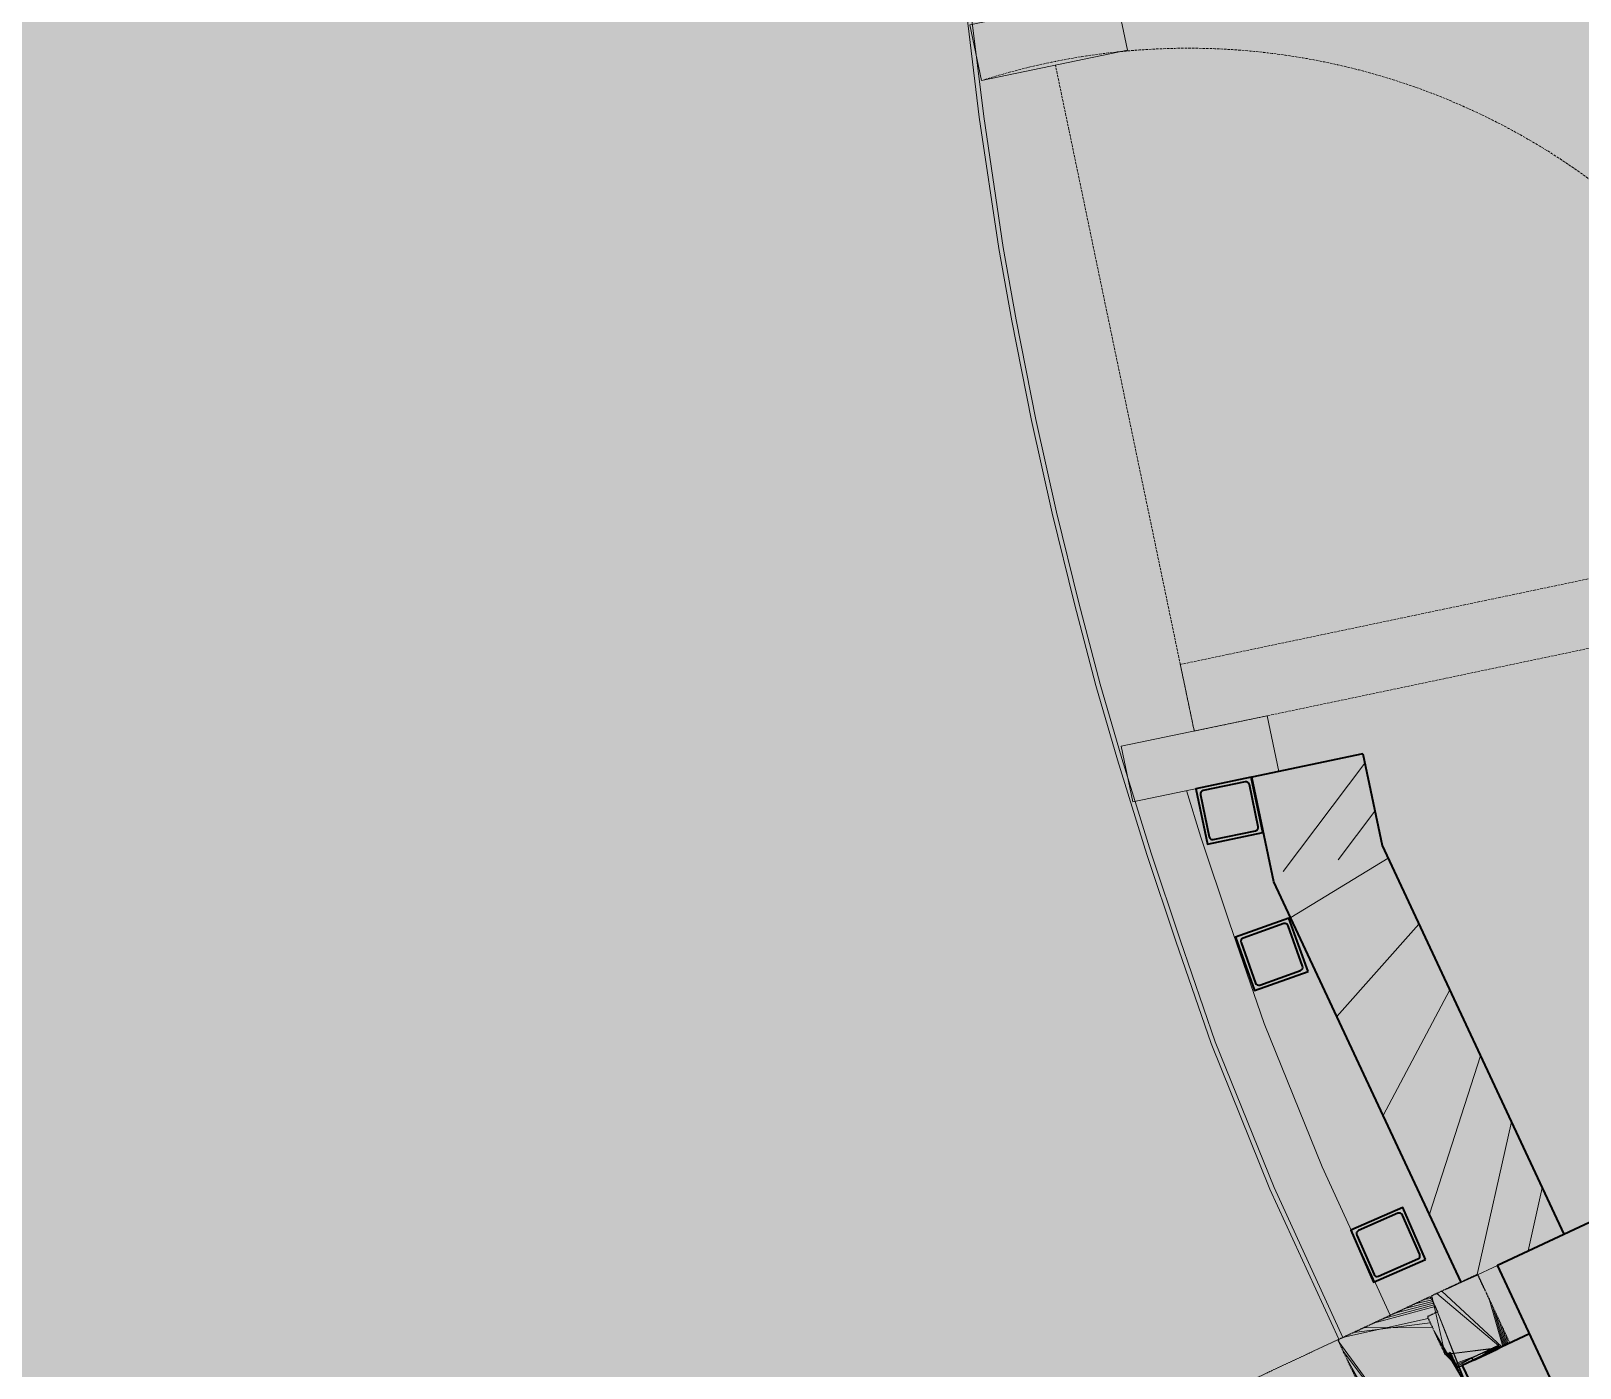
# Model space of a CAD drawing. Header units: millimetres. Extents: x 833941507 to 1669051331, y 817666127 to 1636299673.
# Drawn here: x 834547049 to 834548415, y 817978739 to 817979918 of the extents above; entities that cross this region are included whole.
import ezdxf

# ---------------------------------------------------------------- set-up
doc = ezdxf.new("R2010")
doc.units = ezdxf.units.MM
doc.header["$LTSCALE"] = 3
doc.linetypes.add('DASH', pattern=[0.35, 0.25, -0.1])
doc.linetypes.add('HIDDEN', pattern=[0.375, 0.25, -0.125])
for name, color, linetype, lineweight in [('Hatch (LTC&CB)', 252, 'Continuous', 35), ('UAJ-22INWA', 6, 'Continuous', 35), ('UAJ-22INWA-a', 1, 'Continuous', 13), ('UAJ-22INWA-h', 251, 'Continuous', 9), ('UAJ-23FLOR-h', 251, 'Continuous', 9), ('UAJ-42INFI', 1, 'Continuous', 18)]:
    doc.layers.add(name, color=color, linetype=linetype, lineweight=lineweight)
doc.layers.add('UAJ-00ANNO-y', color=7, linetype='DASH', lineweight=15, true_color=0x999999)
doc.layers.add('UAJ-00XREF', color=7, linetype='Continuous')
doc.layers.add('UAJ-28STRU-a', color=8, linetype='HIDDEN')
doc.layers.add('UAJ-22INWA-$', color=32, linetype='Continuous', plot=False)

# ---------------------------------------------------------------- blocks, each defined once
blk = doc.blocks.new('GBP-LTC-LB01')
at = {"layer": 'UAJ-23FLOR-h'}
h = blk.add_hatch(dxfattribs=at)
h.set_pattern_fill('EARTH,_O', color=256, scale=180, angle=45.00000010501341)
h.set_pattern_definition([(48.99890852053534, (834576001.761157, 818046085.3420337), (-112.7268618952272, 1612.510668059984), [1143, -1143]), (48.99890852053534, (834575678.2791204, 818046366.5514973), (-112.7268618952272, 1612.510668059984), [1143, -1143]), (48.99890852053534, (834575354.7970834, 818046647.760961), (-112.7268618952272, 1612.510668059984), [1143, -1143]), (138.9989085205353, (834575340.7062259, 818046849.3247945), (-1612.510668059984, -112.7268618952272), [1143, -1143]), (138.9989085205353, (834575621.9156895, 818047172.8068315), (-1612.510668059984, -112.7268618952272), [1143, -1143]), (138.9989085205353, (834575903.1251531, 818047496.2888683), (-1612.510668059984, -112.7268618952272), [1143, -1143])])
h.paths.add_polyline_path([(834572173.0526648, 818200349.1682475), (834310583.7401848, 818182062.0839702), (834331502.2393942, 817882831.6918911), (834364939.6873164, 817885169.2259957), (834473095.7001734, 818011283.5998719), (834480533.7001572, 818020120.3998857), (834485095.050147, 818025709.5498941), (834491375.7001324, 818033618.9999057), (834497063.4001188, 818041012.999916), (834493145.8001142, 818043678.6999089), (834512788.5000582, 818074029.2499447), (834518712.4500408, 818083675.2499557), (834526231.3000174, 818096325.0999695), (834534646.0499907, 818111073.0499848), (834545955.9999523, 818131981.3000056), (834557204.5999117, 818154198.8000262), (834564039.9998856, 818168496.8000388), (834570941.1648417, 818183576.4266495), (834578367.7999997, 818200696.3)])
h.paths.add_polyline_path([(834382131.3063979, 817956469.9755309), (834418268.7298656, 817958996.0684958), (834422062.4129677, 817963855.9029621), (834428403.0430198, 817964299.3786768), (834467239.2037573, 818010695.5815835), (834466445.2064853, 818021738.794587), (834476097.7213831, 818035709.0329579), (834485267.1005058, 818048983.1978921), (834487014.8928652, 818051460.4309663), (834497268.3342452, 818067303.4232484), (834492893.3757939, 818129890.0851053), (834448056.5937514, 818126755.6608665), (834416896.5816393, 818105052.1136897), (834382061.3702741, 818080788.9948437), (834386167.4497714, 818022059.1642565), (834377588.3843737, 818021459.4669156)], flags=16)
edge = h.paths.add_edge_path(flags=16)
edge.add_line((834540292.2872467, 818142076.0699883), (834533466.3205868, 818141614.1342163))
edge.add_line((834533466.3205867, 818141614.1342163), (834523258.01233, 818143862.7104174))
edge.add_line((834523258.01233, 818143862.7104174), (834525896.867722, 818155838.9349334))
edge.add_arc((834558382.4304729, 818267025.4493066), 115835.0239163238, 237.2183980957774, 253.7131265722631, ccw=False)
edge.add_line((834495664.9154892, 818169638.2526121), (834498267.5884769, 818132356.9750829))
edge.add_line((834498267.5884771, 818132356.9750829), (834496346.4194225, 818130135.0090942))
edge.add_line((834496346.4194226, 818130135.0090942), (834492879.879452, 818129892.6713651))
edge.add_line((834492879.8794518, 818129892.6713651), (834494229.5832878, 818110587.6218635))
edge.add_line((834494229.5832882, 818110587.6218635), (834496326.133695, 818110708.3844534))
edge.add_line((834496326.1336946, 818110708.3844534), (834498420.2073777, 818080753.5549031))
edge.add_line((834498420.2073779, 818080753.5549031), (834498046.1188868, 818080727.4032354))
edge.add_line((834498046.118887, 818080727.4032354), (834498254.5151165, 818077746.3837949))
edge.add_line((834498254.5151162, 818077746.3837949), (834503061.0860548, 818078082.4001414))
edge.add_line((834503061.0860548, 818078082.4001414), (834504979.5219883, 818081212.101532))
edge.add_line((834504979.5219884, 818081212.101532), (834509429.0185915, 818088470.9260026))
edge.add_line((834509429.0185914, 818088470.9260026), (834515217.1570119, 818097913.5886871))
edge.add_line((834515217.157012, 818097913.5886871), (834526067.4346461, 818116415.5426326))
edge.add_line((834526067.4346461, 818116415.5426326), (834532489.1994565, 818127888.6839589))
edge.add_line((834532489.1994562, 818127888.6839589), (834534830.89787, 818132146.3035389))
edge.add_line((834534830.8978701, 818132146.3035389), (834540292.2872465, 818142076.0699883))
h = blk.add_hatch(dxfattribs=at)
h.set_pattern_fill('EARTH,_O', color=256, scale=180, angle=45.00000010501341)
h.set_pattern_definition([(45.00000010501341, (-1082349.699177861, 54794.90315568447), (-2.96267069188616e-06, 1616.446101792448), [1143, -1143]), (45.00000010501341, (-1082652.782822503, 55097.98679921505), (-2.96267069188616e-06, 1616.446101792448), [1143, -1143]), (45.00000010501341, (-1082955.866467144, 55401.07044274564), (-2.96267069188616e-06, 1616.446101792448), [1143, -1143]), (135.0000001050134, (-1082955.866467515, 55603.12620546969), (-1616.446101792448, -2.96267069188616e-06), [1143, -1143]), (135.0000001050134, (-1082652.782823984, 55906.20985011128), (-1616.446101792448, -2.96267069188616e-06), [1143, -1143]), (135.0000001050134, (-1082349.699180454, 56209.29349475286), (-1616.446101792448, -2.96267069188616e-06), [1143, -1143])])
h.paths.add_polyline_path([(834669469.2548146, 818015499.1701102), (834651080.8176275, 818014213.7929552), (834651091.333055, 818014066.030459), (834669479.7621983, 818015351.5226754)], flags=16)
edge = h.paths.add_edge_path()
edge.add_arc((834611763.613195, 818123015.0723449), 22001.28373588376, 94.00071865262937, 118.6886834190998)
edge.add_line((834601201.8916234, 818142315.5004095), (834593918.3367147, 818141228.3801512))
edge.add_arc((834611768.400262, 818123014.0298539), 25502.69251264854, 93.99715914630349, 134.4212748451599, ccw=False)
edge.add_line((834609990.6837641, 818148454.6872638), (834618164.3568528, 818149025.8389109))
edge.add_line((834618164.3568528, 818149025.8389109), (834618408.292444, 818145534.9100552))
edge.add_line((834618408.292444, 818145534.9100552), (834616365.4114578, 818145392.1596863))
edge.add_line((834616365.4114578, 818145392.1596863), (834616609.385029, 818141900.6873076))
edge.add_line((834616609.385029, 818141900.6873076), (834611621.5474902, 818141552.1522465))
edge.add_line((834611621.5474902, 818141552.1522465), (834611377.6128702, 818145043.0672039))
edge.add_line((834611377.6128702, 818145043.0672039), (834610228.6059371, 818144962.7428077))
h.paths.add_polyline_path([(834673232.9366938, 818197365.8783082), (834607546.4897544, 818192773.8917836), (834599172.4998745, 818174435.3001034), (834588349.0999149, 818152374.5000834), (834578621.5499489, 818133890.6500655), (834568418.2999822, 818115665.3000468), (834556456.700019, 818095618.300025), (834546606.4000474, 818080041.600007), (834532219.3000866, 818058623.7499806), (834523692.1501086, 818046595.7499651), (834515683.5001286, 818035708.4999502), (834508244.2001468, 818025929.8999366), (834500656.3001646, 818016266.0999228), (834489786.8001888, 818002934.0999027), (834483448.3002025, 817995421.2998908), (834478637.6002128, 817989841.6998823), (834458453.7502539, 817967379.2998452), (834441506.4997879, 817949096.357832), (834383075.7479855, 817886437.0757562), (834482026.687943, 817893354.5055006), (834551919.0356153, 817920008.6018127), (834634905.1297382, 817930637.1330649), (834634022.9972101, 817939309.3515325), (834633770.0685325, 817941795.8857912), (834633577.6912351, 817943687.0236263), (834508697.0405153, 817930983.6118022), (834507053.464672, 817930191.4384525), (834506409.4608335, 817939426.9553951), (834507656.9383341, 817945566.7269546), (834503417.0808368, 818006767.0327235), (834503064.3680854, 818011762.6720035), (834514052.9096247, 818025791.9353799), (834520784.6504849, 818034889.3491884), (834526318.8615147, 818042436.9444461), (834532381.6860782, 818050705.6283545), (834536345.7196504, 818056472.6778568), (834542258.4127678, 818065225.6191521), (834550405.86193, 818077286.9078631), (834561578.9964366, 818095001.9633045), (834574522.6610527, 818117080.0346472), (834587768.8781933, 818140310.2095475), (834609774.1305691, 818143594.9757913), (834610001.9653326, 818140335.8947712), (834634252.5395212, 818142031.4686226), (834636806.8958616, 818105492.469254), (834642791.4816118, 818105913.7478601), (834646278.5594581, 818056032.5832597), (834640293.170484, 818055614.1586573), (834643382.3380679, 818011424.9081372), (834641138.4146172, 818011267.9554363), (834645775.7848747, 817944927.8676329), (834639048.3570181, 817944243.5239328), (834640362.1165634, 817931328.1108725), (834651070.3910474, 817932706.91456), (834650587.6677916, 817936476.1291044), (834685105.7378002, 817940896.8578628), (834685588.4610578, 817937127.6433052), (834691373.7890701, 817937868.5701854)])
at = {"layer": 'UAJ-22INWA'}
for p, q in [((834548370.0403752, 817978769.2153255), (834548310.7440255, 817978741.4736595)), ((834548310.7440255, 817978741.4736595), (834548341.4736266, 817978676.3602979))]:
    blk.add_line(p, q, dxfattribs=at)
blk = doc.blocks.new('*U1045')
at = {"layer": 'UAJ-22INWA'}
for p, q in [((1.621761257034777e-07, -480.9069446358332), (2.213658660756792e-07, 393.0466343947215)), ((200.0000003256741, 393.0466340714042), (200.0000003435958, -429.735849595624))]:
    blk.add_line(p, q, dxfattribs=at)
blk.add_lwpolyline([(3.827446874993257e-06, 393.0466341243609), (200.0000041850748, 393.0466341482024)], dxfattribs=at)
at = {"layer": 'UAJ-22INWA-$'}
blk.add_lwpolyline([(2.860531367332442e-08, -739.9605800915269), (3.703774780206004e-07, 393.0466344058077), (200.0000002511683, 393.0466341673891), (200.0000003862332, -739.9605799723176)], close=True, dxfattribs=at)
blk = doc.blocks.new('GBP-STR-B01-L2')
at = {"layer": 'UAJ-22INWA', "rotation": 115.0724390229805}
blk.add_blockref('*U1045', (834548782.4118863, 817978815.3064722), dxfattribs=at)
blk = doc.blocks.new('*U1179')
at = {"layer": 'UAJ-22INWA-h'}
h = blk.add_hatch(dxfattribs=at)
h.set_pattern_fill('LOOF', color=256, scale=2, style=0)
h.set_pattern_definition([(45, (-29781.88201405762, -12480.71276429714), (-9.999999558955615, 9.999999558955617), []), (135, (-29781.88201405762, -12480.71276429714), (-9.999999558955617, -9.999999558955615), [])])
h.paths.add_polyline_path([(2205.552846304127, 39.99999988079048), (2205.552846304124, 0.9999998807886641), (2204.552846304124, -1.192113359138602e-07), (2146.552672512139, -1.192095169244567e-07), (2145.552672512139, 0.9999998807904831), (2145.552672512139, 36.99999988078866), (2135.552672512139, 36.99999988079048), (2135.552672512135, 32.4999998807923), (2135.052672512135, 31.9999998807923), (2131.052672512139, 31.99999988079412), (2130.552672512139, 32.49999988079412), (2130.552672512139, 59.99999988078866), (2120.552846304127, 59.99999988079048), (2120.552846304124, 55.49999988078866), (2120.052846304124, 54.99999988078866), (2116.052846304124, 54.99999988079048), (2115.552846304124, 55.49999988079048), (2115.552846304127, 137.9999998807887), (2116.552846304127, 138.9999998807887), (2204.552846304127, 138.9999998807887), (2205.552846304127, 137.9999998807887), (2205.552846304127, 123.9999998807905), (2195.552846304127, 123.9999998807905), (2195.552846304127, 86.99999988079048), (2200.552846304127, 86.99999988079048), (2200.552846304127, 39.99999988079048)])
h = blk.add_hatch(dxfattribs=at)
h.set_pattern_fill('LOOF', color=256, scale=2, style=0)
h.set_pattern_definition([(45, (-29691.88201405762, -12480.71276429714), (-9.999999558955615, 9.999999558955617), []), (135, (-29691.88201405762, -12480.71276429714), (-9.999999558955617, -9.999999558955615), [])])
h.paths.add_polyline_path([(2251.552846304127, 72.99999988079048), (2251.552846304124, 137.9999998807905), (2250.552846304124, 138.9999998807905), (2206.552846304127, 138.9999998807887), (2205.552846304127, 137.9999998807887), (2205.552846304127, 123.9999998807905), (2195.552846304127, 123.9999998807905), (2195.552846304127, 86.99999988079048), (2200.552846304127, 86.99999988079048), (2200.552846304127, 72.99999988079048), (2201.552846304127, 71.99999988079048), (2215.552846304127, 71.99999988079048), (2215.552846304127, 74.49999988079048), (2241.552846304127, 74.49999988079048), (2241.552846304127, 71.99999988079048), (2250.552846304127, 71.99999988079048)])
h = blk.add_hatch(dxfattribs=at)
h.set_pattern_fill('AFWERK', color=256, scale=1.5, style=0)
h.set_pattern_definition([(135, (2216.052846304127, 71.49999988079048), (1.500000039909359, 1.500000039909359), []), (45.00000000000001, (2216.052846304127, 71.49999988079048), (1.500000039909359, -1.500000039909359), [])])
h.paths.add_polyline_path([(2241.052846304127, 71.49999988079048), (2216.052846304127, 71.49999988079048), (2216.052846304127, 74.49999988079048), (2241.052846304127, 74.49999988079048)])
at = {"layer": 'UAJ-00ANNO-y'}
blk.add_line((88.99999999999636, 138.9999999999998), (2116.552846304127, 138.9999998807905), dxfattribs=at)
at = {"layer": 'UAJ-22INWA-h'}
blk.add_lwpolyline([(2241.052846304127, 71.49999988079048), (2216.052846304127, 71.49999988079048), (2216.052846304127, 74.49999988079048), (2241.052846304127, 74.49999988079048)], close=True, dxfattribs=at)
at = {"layer": 'UAJ-28STRU-a'}
blk.add_lwpolyline([(2115.552846304124, 55.49999988079048), (2115.552846304127, 137.9999998807887), (2116.552846304127, 138.9999998807887), (2204.552846304127, 138.9999998807887), (2205.552846304127, 137.9999998807887), (2205.552846304127, 123.9999998807905), (2195.552846304127, 123.9999998807905), (2195.552846304127, 86.99999988079048), (2200.552846304127, 86.99999988079048), (2200.552846304127, 39.99999988079048)], dxfattribs=at)
blk.add_lwpolyline([(2251.552846304127, 72.99999988079048), (2251.552846304124, 137.9999998807905), (2250.552846304124, 138.9999998807905), (2206.552846304127, 138.9999998807887), (2205.552846304127, 137.9999998807887), (2205.552846304127, 123.9999998807905), (2195.552846304127, 123.9999998807905), (2195.552846304127, 86.99999988079048), (2200.552846304127, 86.99999988079048), (2200.552846304127, 72.99999988079048), (2201.552846304127, 71.99999988079048), (2215.552846304127, 71.99999988079048), (2215.552846304127, 74.49999988079048), (2241.552846304127, 74.49999988079048), (2241.552846304127, 71.99999988079048), (2250.552846304127, 71.99999988079048)], close=True, dxfattribs=at)
blk = doc.blocks.new('*U1272')
at = {"layer": 'UAJ-22INWA-h'}
h = blk.add_hatch(color=256, dxfattribs=at)
h.dxf.hatch_style = 1
h.paths.add_polyline_path([(-1.836970186292304e-15, -9.999999932341169), (50.00000013692552, -9.999999932341169), (50.00000013692552, 39.99999999999272), (0, 40)])
edge = h.paths.add_edge_path(flags=16)
edge.add_line((6.000000000058206, -6.999999932341169), (44.00000013698373, -6.999999932348445))
edge.add_arc((44.00000013694863, -3.999999932371553), 2.999999999976892, 270.0000000006704, 360.0000000007193)
edge.add_line((47.00000013692552, -3.999999932333893), (47.00000013692552, 34))
edge.add_arc((44.00000013692205, 34.00000000000381), 3.000000000003467, 359.9999999999273, 449.9999999999338)
edge.add_line((44.00000013692552, 37.00000000000728), (6.000000000058208, 36.99999999999272))
edge.add_arc((6.000000000026295, 33.99999999996643), 3.000000000026297, 89.99999999939051, 179.9999999994978)
edge.add_line((3, 33.99999999999272), (2.999999999999998, -3.999999932348445))
edge.add_arc((6.000000000026762, -3.999999932314405), 3.000000000026763, 180.0000000006501, 270.0000000006006)
at = {"layer": 'UAJ-22INWA'}
blk.add_lwpolyline([(-1.836970186292304e-15, -9.999999932341169), (50.00000013692552, -9.999999932341169), (50.00000013692552, 39.99999999999272), (0, 40)], close=True, dxfattribs=at)
blk.add_lwpolyline([(6.000000000058206, -6.999999932341169), (44.00000013698373, -6.999999932348445, 0.4142135623733451), (47.00000013692552, -3.999999932333893), (47.00000013692552, 34, 0.414213562373128), (44.00000013692552, 37.00000000000728), (6.000000000058208, 36.99999999999272, 0.4142135623736437), (3, 33.99999999999272), (2.999999999999998, -3.999999932348445, 0.4142135623728417)], format="xyb", close=True, dxfattribs=at)
blk = doc.blocks.new('*U1278')
at = {"layer": 'UAJ-22INWA-h'}
h = blk.add_hatch(dxfattribs=at)
h.set_pattern_fill('ANSI31', color=256, scale=20)
h.set_pattern_definition([(45, (-100.050563019777, 1212.990977958299), (-44.90128060534576, 44.90128060534577), [])])
h.paths.add_polyline_path([(-1.863098475496372e-07, 1062.878269649766), (2.801281482334161e-07, 1150.112709354452), (99.94943728574172, 1150.112709056398), (99.94943729614089, 1062.878269709341)])
at = {"layer": 'UAJ-22INWA'}
for p, q in [((99.94943735960116, 1157.341862294333), (99.94943728123972, 1062.878269644309)), ((-3.729823560550491e-08, 1062.878269674088), (1.313780786102847e-07, 1145.724757316511))]:
    blk.add_line(p, q, dxfattribs=at)
blk.add_lwpolyline([(-1.863098475496372e-07, 1062.878269649766), (99.94943729614089, 1062.878269613973)], dxfattribs=at)
blk = doc.blocks.new('*U1279')
at = {"layer": 'UAJ-22INWA-h'}
h = blk.add_hatch(dxfattribs=at)
h.set_pattern_fill('ANSI31', color=256, scale=20)
h.set_pattern_definition([(45, (-100.0505629995001, 1042.89640195419), (-44.90128060534576, 44.90128060534577), [])])
h.paths.add_polyline_path([(-1.582306765612884e-07, 827.332955202731), (2.723258205605816e-07, 1215.563447797377), (99.9494372779394, 1215.563447499324), (99.94943732422006, 827.3329552623056)])
at = {"layer": 'UAJ-22INWA'}
for p, q in [((-9.82137928223347e-09, 837.4381184654326), (1.233142086261734e-07, 1215.563447609912)), ((99.94943735244516, 1215.563447307033), (99.94943730944625, 825.9084046597189))]:
    blk.add_line(p, q, dxfattribs=at)
blk = doc.blocks.new('3A35X-MADL-P-LT-B01-0')
at = {"layer": 'UAJ-00ANNO-y', "ltscale": 3}
blk.add_line((834548074.3066802, 817979300.8420063), (834547951.9435122, 817979888.2315735), dxfattribs=at)
blk.add_lwpolyline([(834548062.0207485, 817979359.6063908), (834548074.3474388, 817979300.8589761), (834548655.9311371, 817979422.889908), (834548643.6044482, 817979481.6373221)], close=True, dxfattribs=at)
blk.add_arc((834548069.3345896, 817979304.7039376), 598.3840178377187, 11.3913050746493, 107.7640785698852, dxfattribs=at)
at = {"layer": 'UAJ-42INFI'}
for points in [[(834547873.7787312, 817979932.5394455), (834547884.8052397, 817979842.250622), (834547901.9942051, 817979726.5833416), (834547913.4946839, 817979662.8115625), (834547930.8682947, 817979574.9003613), (834547949.0334002, 817979493.0321888), (834547968.654403, 817979413.0339397), (834547987.5357358, 817979341.039062), (834548006.7944145, 817979275.4555275), (834548032.6574088, 817979192.1112081), (834548058.0944266, 817979115.6173948), (834548089.1736941, 817979025.426969), (834548141.1238762, 817978896.9010863), (834548201.7474864, 817978764.4498568)], [(834547877.7562289, 817979932.9670541), (834547888.7694358, 817979842.7871468), (834547905.941673, 817979727.2324319), (834547917.4252598, 817979663.5543182), (834547934.7833897, 817979575.7214549), (834547952.928822, 817979493.9419439), (834547972.5316539, 817979414.0177786), (834547991.3901035, 817979342.1101583), (834548010.6237552, 817979276.6118494), (834548036.4657595, 817979193.3351737), (834548061.8832372, 817979116.9001174), (834548092.9213897, 817979026.8290069), (834548144.798564, 817978898.4837469), (834548205.3707044, 817978766.144971)], [(834548067.5562025, 817979248.354923), (834548080.2617855, 817979207.4107792), (834548105.4545665, 817979131.6514289), (834548136.0198901, 817979042.9524436), (834548187.0574728, 817978916.6843492), (834548247.0377047, 817978785.6387844)], [(834548387.5808312, 817978850.998408), (834548297.0035391, 817978808.6219988)]]:
    blk.add_lwpolyline(points, dxfattribs=at)
for points in [[(834547876.480011, 817979923.5920969), (834548005.1708946, 817979950.4005817), (834548015.4400766, 817979901.4589802), (834547886.749194, 817979874.6504958)], [(834548009.9612385, 817979287.437764), (834548138.6521217, 817979314.2462493), (834548148.9213042, 817979265.3046477), (834548020.2304213, 817979238.4961629)]]:
    blk.add_lwpolyline(points, close=True, dxfattribs=at)
at = {"rotation": 25.07243888594325}
blk.add_blockref('*U1179', (834546343.7439673, 817977741.7269157), dxfattribs=at)
at = {"layer": 'UAJ-22INWA'}
for name, p, rotation in [('*U1278', (834548004.5298156, 817980321.0900959, -1.204999158931919e-07), 191.8630714953138), ('*U1279', (834547885.1845112, 817979958.3647199, -8.859483617346465e-08), 205.0724379461103)]:
    blk.add_blockref(name, p, dxfattribs=dict(at, rotation=rotation))
at = {"layer": 'UAJ-22INWA-a'}
for p, rotation in [((834548125.047423, 817979209.2579376), 101.7673858820329), ((834548165.2314832, 817979085.4540135), 109.6247077886999), ((834548269.1340009, 817978830.9455172), 113.7058162080302)]:
    blk.add_blockref('*U1272', p, dxfattribs=dict(at, rotation=rotation))

msp = doc.modelspace()

# ---------------------------------------------------------------- hatches: boundary and pattern name
at = {"layer": 'Hatch (LTC&CB)'}
h = msp.add_hatch(dxfattribs=at)
h.set_pattern_fill('ANSI38', color=256, scale=100)
h.set_pattern_definition([(318.9998376927443, (834479093.7342951, 818230174.1493032), (208.2994204990571, 239.6197016519238), []), (48.99983769274426, (834479093.7342951, 818230174.1493032), (176.9791393461904, 687.5388238029047), [793.75, -476.25])])
edge = h.paths.add_edge_path()
edge.add_line((834601196.1932279, 818142314.5248821), (834603754.2640262, 818142696.3710381))
edge.add_line((834603754.2640262, 818142696.3710381), (834603901.899728, 818141707.3292294))
edge.add_line((834603901.899728, 818141707.3292294), (834603810.4683098, 818141693.6886882))
edge.add_arc((834611763.2944388, 818123016.3620529), 20299.99935169609, 113.0643579575305, 141.3575808429331)
edge.add_line((834595907.8101043, 818135692.8596053), (834595395.44903, 818135656.8608108))
edge.add_line((834595395.44903, 818135656.8608108), (834583111.7173193, 818114341.0318873))
edge.add_line((834583111.7173193, 818114341.0318873), (834578121.5842528, 818106513.8910732))
edge.add_line((834578121.5842528, 818106513.8910732), (834575731.6542978, 818102809.499759))
edge.add_line((834575731.6542978, 818102809.499759), (834574387.4489166, 818100725.9814435))
edge.add_line((834574387.4489166, 818100725.9814435), (834573113.9765022, 818098752.0992287))
edge.add_line((834573113.9765022, 818098752.0992287), (834573145.2547638, 818098730.6477773))
edge.add_line((834573145.2547638, 818098730.6477773), (834569989.114683, 818093770.2015171))
edge.add_line((834569989.114683, 818093770.2015171), (834566534.9997851, 818088385.676982))
edge.add_line((834566534.9997851, 818088385.676982), (834566514.0877519, 818088398.2967066))
edge.add_line((834566514.0877519, 818088398.2967066), (834558743.6087797, 818076256.6317656))
edge.add_line((834558743.6087797, 818076256.6317656), (834557653.4005865, 818074495.7072132))
edge.add_line((834557653.4005865, 818074495.7072132), (834553498.9169745, 818068288.5571573))
edge.add_line((834553498.9169745, 818068288.5571573), (834548580.861871, 818060932.1282293))
edge.add_line((834548580.861871, 818060932.1282293), (834544328.2635252, 818054726.3367485))
edge.add_line((834544328.2635252, 818054726.3367485), (834544332.1488035, 818054704.6644962))
edge.add_line((834544332.1488035, 818054704.6644962), (834540324.5978602, 818048716.6949816))
edge.add_line((834540324.5978602, 818048716.6949816), (834541041.3244038, 818048232.540333))
edge.add_line((834541041.3244038, 818048232.540333), (834540089.7288045, 818046823.8296406))
edge.add_line((834540089.7288045, 818046823.8296406), (834539737.5511322, 818047061.7285419))
edge.add_line((834539737.5511322, 818047061.7285419), (834533115.7546033, 818038377.7374016))
edge.add_line((834533115.7546033, 818038377.7374016), (834515220.9619001, 818015146.6305978))
edge.add_arc((834538026.0069846, 818000636.2612507), 27029.99999804167, 147.5322628657497, 176.1870880981713)
edge.add_line((834511055.837681, 818002433.7226919), (834511444.9861017, 817996891.2334589))
edge.add_line((834511444.9861017, 817996891.2334589), (834511474.1084727, 817996474.6528435))
edge.add_line((834511474.1084727, 817996474.6528435), (834508641.2167096, 817996276.6106825))
edge.add_line((834508641.2167096, 817996276.6106825), (834508910.6816144, 817992422.053122))
edge.add_line((834508910.6816144, 817992422.053122), (834511353.3752296, 817992955.9577066))
edge.add_line((834511353.3752296, 817992955.9577066), (834513357.6638721, 817964213.0085849))
edge.add_line((834513357.6638721, 817964213.0085849), (834513308.9477361, 817964209.6026397))
edge.add_line((834513308.9477361, 817964209.6026397), (834513879.4049544, 817955918.7523347))
edge.add_line((834513879.4049544, 817955918.7523347), (834514876.6139696, 817955988.4575205))
edge.add_line((834514876.6139696, 817955988.4575205), (834515053.0661077, 817953464.409199))
edge.add_arc((834528221.0653924, 817954382.9922421), 13199.99999874826, 183.9904169536054, 259.8372334186261)
edge.add_line((834525891.9897077, 817941390.0939349), (834525974.5254321, 817940578.7091386))
edge.add_line((834525974.5254321, 817940578.7091386), (834555356.336757, 817943567.4939791))
edge.add_line((834555356.336757, 817943567.4939791), (834594711.6949315, 817947570.8029128))
edge.add_line((834594711.6949315, 817947570.8029128), (834594754.1988673, 817947152.9591447))
edge.add_line((834594754.1988673, 817947152.9591447), (834616096.9028597, 817949323.9834652))
edge.add_line((834616096.9028597, 817949323.9834652), (834631854.2065201, 817950926.8492302))
edge.add_line((834631854.2065201, 817950926.8492302), (834631836.7081357, 817951177.1563083))
edge.add_line((834631836.7081357, 817951177.1563083), (834639760.382062, 817951731.0818821))
edge.add_line((834639760.382062, 817951731.0818821), (834640506.9704407, 817944391.5874598))
edge.add_line((834640506.9704407, 817944391.5874598), (834508703.5709968, 817930984.2761916))
edge.add_line((834508703.5709968, 817930984.2761916), (834508663.5146245, 817930982.1632618))
edge.add_line((834508663.5146245, 817930982.1632618), (834507053.4646711, 817930191.4384522))
edge.add_line((834507053.4646711, 817930191.4384522), (834506409.4608326, 817939426.9553951))
edge.add_line((834506409.4608326, 817939426.9553951), (834507674.9508276, 817945699.3234407))
edge.add_line((834507674.9508276, 817945699.3234407), (834503067.5031257, 818011766.6800821))
edge.add_line((834503067.5031257, 818011766.6800821), (834515005.9420724, 818027008.3036696))
edge.add_line((834515005.9420724, 818027008.3036696), (834526318.8603592, 818042436.9452374))
edge.add_line((834526318.8603592, 818042436.9452374), (834533248.4343333, 818051887.545926))
edge.add_line((834533248.4343333, 818051887.545926), (834545204.9352987, 818069586.3738981))
edge.add_line((834545204.9352987, 818069586.3738981), (834551695.4067936, 818079200.6226892))
edge.add_line((834551695.4067936, 818079200.6226892), (834551700.6621838, 818079300.5666262))
edge.add_line((834551700.6621838, 818079300.5666262), (834554860.111537, 818084257.5104706))
edge.add_line((834554860.111537, 818084257.5104706), (834556162.9385583, 818086301.5433419))
edge.add_line((834556162.9385583, 818086301.5433419), (834561579.1108731, 818095002.152886))
edge.add_line((834561579.1108731, 818095002.152886), (834564610.1881032, 818100023.5882319))
edge.add_line((834564610.1881032, 818100023.5882319), (834566711.8413072, 818103505.2825594))
edge.add_line((834566711.8413072, 818103505.2825594), (834567220.9571147, 818104369.6755948))
edge.add_line((834567220.9571147, 818104369.6755948), (834571219.8492384, 818111331.3275263))
edge.add_line((834571219.8492384, 818111331.3275263), (834579233.5847297, 818125278.3035975))
edge.add_line((834579233.5847297, 818125278.3035975), (834584805.1873057, 818135090.7915635))
edge.add_line((834584805.1873057, 818135090.7915635), (834587768.4359322, 818140310.1481816))
edge.add_line((834587768.4359322, 818140310.1481816), (834593953.3663634, 818141233.3798261))
edge.add_arc((834611682.4142298, 818123278.8372545), 25232.61257183928, 93.84603158733529, 134.6379365759465, ccw=False)
edge.add_line((834609989.9237372, 818148454.6235011), (834618164.07139, 818149025.8201461))
edge.add_line((834618164.07139, 818149025.8201461), (834618408.0113981, 818145534.900405))
edge.add_line((834618408.0113981, 818145534.900405), (834616365.1302586, 818145392.1522276))
edge.add_line((834616365.1302586, 818145392.1522276), (834616609.1098313, 818141900.6663029))
edge.add_line((834616609.1098313, 818141900.6663029), (834611621.272795, 818141552.1240568))
edge.add_line((834611621.272795, 818141552.1240568), (834611377.3331451, 818145043.038663))
edge.add_arc((834611845.1982398, 818122938.1113777), 22109.8780646978, 91.21252121934131, 118.7925777614652)
h = msp.add_hatch(color=256, dxfattribs=at)
h.dxf.hatch_style = 1
edge = h.paths.add_edge_path()
edge.add_line((834513358.8255653, 817964213.0958437), (834514805.289499, 817964314.2087176))
edge.add_line((834514805.289499, 817964314.2087176), (834514905.3200586, 817962883.3180938))
edge.add_line((834514905.3200586, 817962883.3180938), (834522015.978077, 817959924.652822))
edge.add_line((834522015.978077, 817959924.652822), (834527599.8251551, 817958234.8488646))
edge.add_line((834527599.8251551, 817958234.8488646), (834531627.4143353, 817957331.9568794))
edge.add_line((834531627.4143353, 817957331.9568794), (834538597.7298516, 817957185.7983224))
edge.add_line((834538597.7298516, 817957185.7983224), (834550283.8357514, 817958000.7096148))
edge.add_line((834550283.8357514, 817958000.7096148), (834576164.2493855, 817960699.3094033))
edge.add_arc((834571429.6622454, 818001700.8842118), 41274.02878520934, 276.5869590863181, 289.1047787767843)
edge.add_line((834584938.5161443, 817962700.1621864), (834585387.4425285, 817962731.4429674))
edge.add_line((834585387.4425285, 817962731.4429674), (834585119.4098338, 817966565.5387688))
edge.add_line((834585119.4098338, 817966565.5387688), (834584671.7451953, 817966534.2435784))
edge.add_line((834584671.7451953, 817966534.2435784), (834582845.2183245, 817993361.8909639))
edge.add_line((834582845.2183245, 817993361.8909639), (834584586.6638896, 817993483.6330193))
edge.add_line((834584586.6638896, 817993483.6330193), (834584565.213575, 817993788.1730142))
edge.add_line((834584565.213575, 817993788.1730142), (834583546.5970082, 817993716.9697903))
edge.add_line((834583546.5970082, 817993716.9697903), (834579511.6160775, 818051438.2750045))
edge.add_line((834579511.6160775, 818051438.2750045), (834571357.0710046, 818050868.2097193))
edge.add_line((834571357.0710046, 818050868.2097193), (834571728.4182211, 818045556.2424893))
edge.add_line((834571728.4182211, 818045556.2424893), (834551420.9984901, 818044136.5981159))
edge.add_line((834551420.9984901, 818044136.5981159), (834550915.3577757, 818053251.1485702))
edge.add_line((834550915.3577757, 818053251.1485702), (834550067.4300342, 818053191.871879))
edge.add_line((834550067.4300342, 818053191.871879), (834547980.3444077, 818050328.438814))
edge.add_line((834547980.3444077, 818050328.438814), (834547993.7177736, 818050137.13641))
edge.add_line((834547993.7177736, 818050137.13641), (834537098.7629538, 818035335.0755486))
edge.add_line((834537098.7629538, 818035335.0755486), (834533115.7546033, 818038377.7374016))
edge.add_line((834533115.7546033, 818038377.7374016), (834521762.7749052, 818023639.2440152))
edge.add_line((834521762.7749052, 818023639.2440152), (834515226.3537949, 818015153.6303818))
edge.add_arc((834538313.0684212, 818000540.4627358), 27322.90359548846, 147.6674701204294, 176.0266741615715)
edge.add_line((834511055.837681, 818002433.7226919), (834511474.1084727, 817996474.6528435))
edge.add_line((834511474.1084727, 817996474.6528435), (834508641.2167096, 817996276.6106824))
edge.add_line((834508641.2167096, 817996276.6106824), (834508910.6816144, 817992422.053122))
edge.add_line((834508910.6816144, 817992422.053122), (834511349.4456573, 817992955.0988119))
edge.add_line((834511349.4456573, 817992955.0988119), (834511354.850605, 817992876.5974088))
edge.add_line((834511354.850605, 817992876.5974088), (834513358.6562476, 817964213.0840075))
edge.add_line((834513358.6562476, 817964213.0840075), (834513358.8255653, 817964213.0958437))

# ---------------------------------------------------------------- block references
for name in ['GBP-LTC-LB01', 'GBP-STR-B01-L2']:
    msp.add_blockref(name, (0, 0))
at = {"layer": 'UAJ-00XREF', "ltscale": 10, "rotation": 8.262983694057247e-05}
msp.add_blockref('3A35X-MADL-P-LT-B01-0', (1179.715552806854, -1203.533311009407), dxfattribs=at)

doc.saveas('drawing.dxf')
